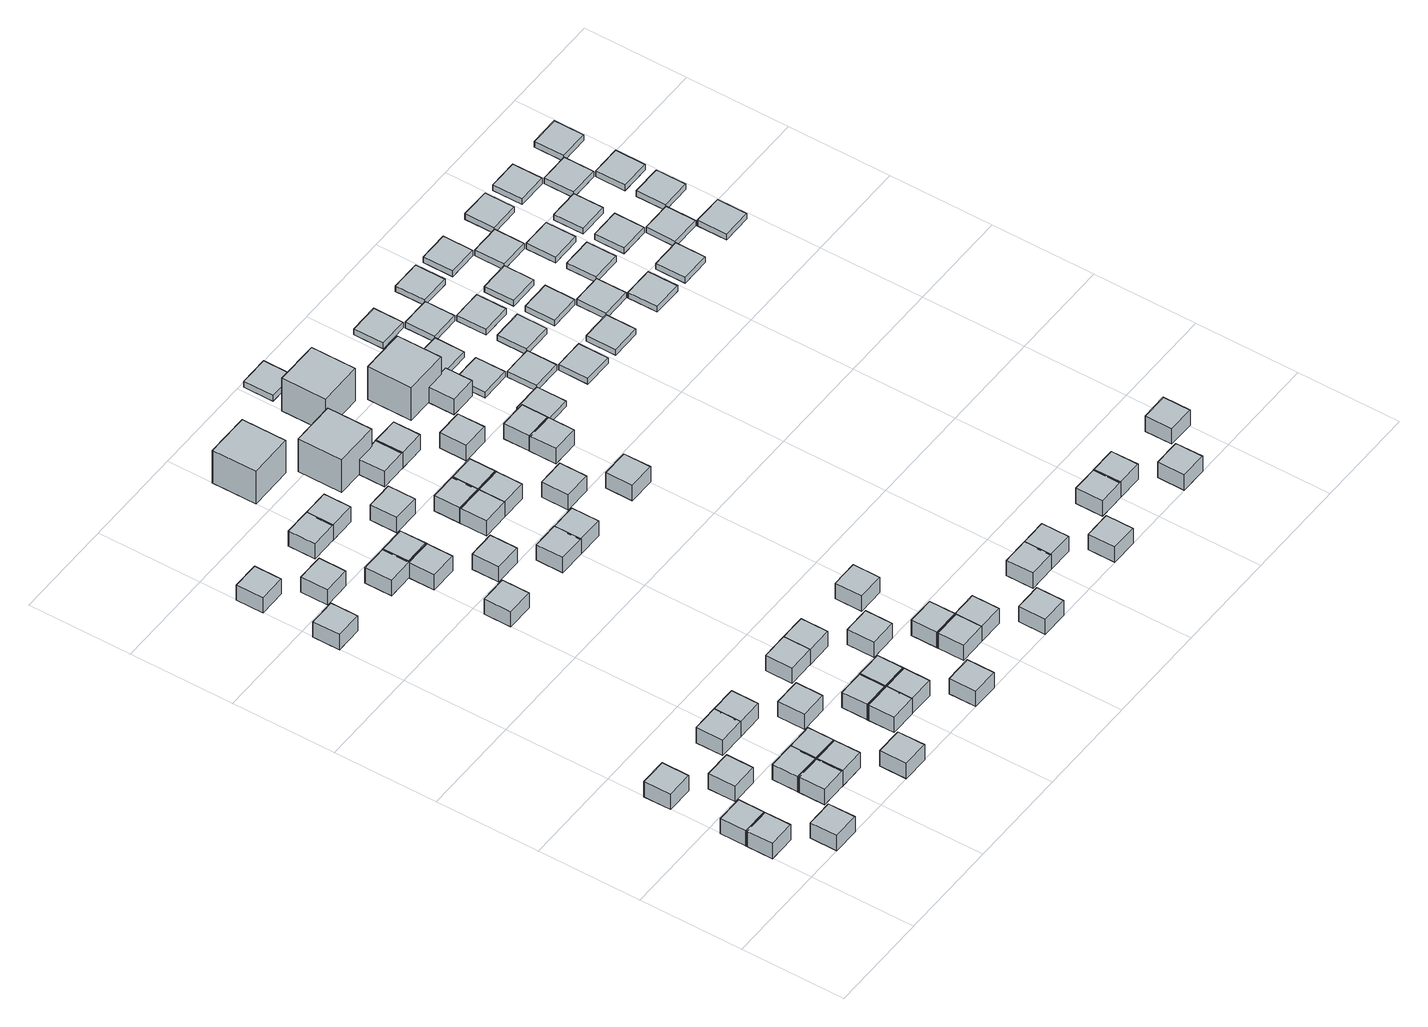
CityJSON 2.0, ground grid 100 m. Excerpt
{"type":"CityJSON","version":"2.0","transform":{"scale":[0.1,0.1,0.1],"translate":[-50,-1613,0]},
"CityObjects":{
"object1":{"type":"GenericCityObject","geometry":[{"type":"Solid","lod":"1","boundaries":[[[[0,1,2,3]],[[4,5,1,0]],[[5,6,2,1]],[[6,7,3,2]],[[7,4,0,3]],[[7,6,5,4]]]]}]},
"object2":{"type":"GenericCityObject","geometry":[{"type":"Solid","lod":"1","boundaries":[[[[8,9,10,11]],[[12,13,9,8]],[[13,14,10,9]],[[14,15,11,10]],[[15,12,8,11]],[[15,14,13,12]]]]}]},
"object3":{"type":"GenericCityObject","geometry":[{"type":"Solid","lod":"1","boundaries":[[[[16,17,18,19]],[[20,21,17,16]],[[21,22,18,17]],[[22,23,19,18]],[[23,20,16,19]],[[23,22,21,20]]]]}]},
"object4":{"type":"GenericCityObject","geometry":[{"type":"Solid","lod":"1","boundaries":[[[[24,25,26,27]],[[28,29,25,24]],[[29,30,26,25]],[[30,31,27,26]],[[31,28,24,27]],[[31,30,29,28]]]]}]},
"object5":{"type":"GenericCityObject","geometry":[{"type":"Solid","lod":"1","boundaries":[[[[32,33,34,35]],[[36,37,33,32]],[[37,38,34,33]],[[38,39,35,34]],[[39,36,32,35]],[[39,38,37,36]]]]}]},
"object6":{"type":"GenericCityObject","geometry":[{"type":"Solid","lod":"1","boundaries":[[[[40,41,42,43]],[[44,45,41,40]],[[45,46,42,41]],[[46,47,43,42]],[[47,44,40,43]],[[47,46,45,44]]]]}]},
"object7":{"type":"GenericCityObject","geometry":[{"type":"Solid","lod":"1","boundaries":[[[[48,49,50,51]],[[52,53,49,48]],[[53,54,50,49]],[[54,55,51,50]],[[55,52,48,51]],[[55,54,53,52]]]]}]},
"object8":{"type":"GenericCityObject","geometry":[{"type":"Solid","lod":"1","boundaries":[[[[56,57,58,59]],[[60,61,57,56]],[[61,62,58,57]],[[62,63,59,58]],[[63,60,56,59]],[[63,62,61,60]]]]}]},
"object9":{"type":"GenericCityObject","geometry":[{"type":"Solid","lod":"1","boundaries":[[[[64,65,66,67]],[[68,69,65,64]],[[69,70,66,65]],[[70,71,67,66]],[[71,68,64,67]],[[71,70,69,68]]]]}]},
"object10":{"type":"GenericCityObject","geometry":[{"type":"Solid","lod":"1","boundaries":[[[[72,73,74,75]],[[76,77,73,72]],[[77,78,74,73]],[[78,79,75,74]],[[79,76,72,75]],[[79,78,77,76]]]]}]},
"object11":{"type":"GenericCityObject","geometry":[{"type":"Solid","lod":"1","boundaries":[[[[80,81,82,83]],[[84,85,81,80]],[[85,86,82,81]],[[86,87,83,82]],[[87,84,80,83]],[[87,86,85,84]]]]}]},
"object12":{"type":"GenericCityObject","geometry":[{"type":"Solid","lod":"1","boundaries":[[[[88,89,90,91]],[[92,93,89,88]],[[93,94,90,89]],[[94,95,91,90]],[[95,92,88,91]],[[95,94,93,92]]]]}]},
"object13":{"type":"GenericCityObject","geometry":[{"type":"Solid","lod":"1","boundaries":[[[[96,97,98,99]],[[100,101,97,96]],[[101,102,98,97]],[[102,103,99,98]],[[103,100,96,99]],[[103,102,101,100]]]]}]},
"object14":{"type":"GenericCityObject","geometry":[{"type":"Solid","lod":"1","boundaries":[[[[104,105,106,107]],[[108,109,105,104]],[[109,110,106,105]],[[110,111,107,106]],[[111,108,104,107]],[[111,110,109,108]]]]}]},
"object15":{"type":"GenericCityObject","geometry":[{"type":"Solid","lod":"1","boundaries":[[[[112,113,114,115]],[[116,117,113,112]],[[117,118,114,113]],[[118,119,115,114]],[[119,116,112,115]],[[119,118,117,116]]]]}]},
"object16":{"type":"GenericCityObject","geometry":[{"type":"Solid","lod":"1","boundaries":[[[[120,121,122,123]],[[124,125,121,120]],[[125,126,122,121]],[[126,127,123,122]],[[127,124,120,123]],[[127,126,125,124]]]]}]},
"object17":{"type":"GenericCityObject","geometry":[{"type":"Solid","lod":"1","boundaries":[[[[128,129,130,131]],[[132,133,129,128]],[[133,134,130,129]],[[134,135,131,130]],[[135,132,128,131]],[[135,134,133,132]]]]}]},
"object18":{"type":"GenericCityObject","geometry":[{"type":"Solid","lod":"1","boundaries":[[[[136,137,138,139]],[[140,141,137,136]],[[141,142,138,137]],[[142,143,139,138]],[[143,140,136,139]],[[143,142,141,140]]]]}]},
"object19":{"type":"GenericCityObject","geometry":[{"type":"Solid","lod":"1","boundaries":[[[[144,145,146,147]],[[148,149,145,144]],[[149,150,146,145]],[[150,151,147,146]],[[151,148,144,147]],[[151,150,149,148]]]]}]},
"object20":{"type":"GenericCityObject","geometry":[{"type":"Solid","lod":"1","boundaries":[[[[152,153,154,155]],[[156,157,153,152]],[[157,158,154,153]],[[158,159,155,154]],[[159,156,152,155]],[[159,158,157,156]]]]}]},
"object21":{"type":"GenericCityObject","geometry":[{"type":"Solid","lod":"1","boundaries":[[[[160,161,162,163]],[[164,165,161,160]],[[165,166,162,161]],[[166,167,163,162]],[[167,164,160,163]],[[167,166,165,164]]]]}]},
"object22":{"type":"GenericCityObject","geometry":[{"type":"Solid","lod":"1","boundaries":[[[[168,169,170,171]],[[172,173,169,168]],[[173,174,170,169]],[[174,175,171,170]],[[175,172,168,171]],[[175,174,173,172]]]]}]},
"object23":{"type":"GenericCityObject","geometry":[{"type":"Solid","lod":"1","boundaries":[[[[176,177,178,179]],[[180,181,177,176]],[[181,182,178,177]],[[182,183,179,178]],[[183,180,176,179]],[[183,182,181,180]]]]}]},
"object24":{"type":"GenericCityObject","geometry":[{"type":"Solid","lod":"1","boundaries":[[[[184,185,186,187]],[[188,189,185,184]],[[189,190,186,185]],[[190,191,187,186]],[[191,188,184,187]],[[191,190,189,188]]]]}]},
"object25":{"type":"GenericCityObject","geometry":[{"type":"Solid","lod":"1","boundaries":[[[[192,193,194,195]],[[196,197,193,192]],[[197,198,194,193]],[[198,199,195,194]],[[199,196,192,195]],[[199,198,197,196]]]]}]},
"object26":{"type":"GenericCityObject","geometry":[{"type":"Solid","lod":"1","boundaries":[[[[200,201,202,203]],[[204,205,201,200]],[[205,206,202,201]],[[206,207,203,202]],[[207,204,200,203]],[[207,206,205,204]]]]}]},
"object27":{"type":"GenericCityObject","geometry":[{"type":"Solid","lod":"1","boundaries":[[[[208,209,210,211]],[[212,213,209,208]],[[213,214,210,209]],[[214,215,211,210]],[[215,212,208,211]],[[215,214,213,212]]]]}]},
"object28":{"type":"GenericCityObject","geometry":[{"type":"Solid","lod":"1","boundaries":[[[[216,217,218,219]],[[220,221,217,216]],[[221,222,218,217]],[[222,223,219,218]],[[223,220,216,219]],[[223,222,221,220]]]]}]},
"object29":{"type":"GenericCityObject","geometry":[{"type":"Solid","lod":"1","boundaries":[[[[224,225,226,227]],[[228,229,225,224]],[[229,230,226,225]],[[230,231,227,226]],[[231,228,224,227]],[[231,230,229,228]]]]}]},
"object30":{"type":"GenericCityObject","geometry":[{"type":"Solid","lod":"1","boundaries":[[[[232,233,234,235]],[[236,237,233,232]],[[237,238,234,233]],[[238,239,235,234]],[[239,236,232,235]],[[239,238,237,236]]]]}]},
"object31":{"type":"GenericCityObject","geometry":[{"type":"Solid","lod":"1","boundaries":[[[[240,241,242,243]],[[244,245,241,240]],[[245,246,242,241]],[[246,247,243,242]],[[247,244,240,243]],[[247,246,245,244]]]]}]},
"object32":{"type":"GenericCityObject","geometry":[{"type":"Solid","lod":"1","boundaries":[[[[248,249,250,251]],[[252,253,249,248]],[[253,254,250,249]],[[254,255,251,250]],[[255,252,248,251]],[[255,254,253,252]]]]}]},
"object33":{"type":"GenericCityObject","geometry":[{"type":"Solid","lod":"1","boundaries":[[[[256,257,258,259]],[[260,261,257,256]],[[261,262,258,257]],[[262,263,259,258]],[[263,260,256,259]],[[263,262,261,260]]]]}]},
"object34":{"type":"GenericCityObject","geometry":[{"type":"Solid","lod":"1","boundaries":[[[[264,265,266,267]],[[268,269,265,264]],[[269,270,266,265]],[[270,271,267,266]],[[271,268,264,267]],[[271,270,269,268]]]]}]},
"object35":{"type":"GenericCityObject","geometry":[{"type":"Solid","lod":"1","boundaries":[[[[272,273,274,275]],[[276,277,273,272]],[[277,278,274,273]],[[278,279,275,274]],[[279,276,272,275]],[[279,278,277,276]]]]}]},
"object36":{"type":"GenericCityObject","geometry":[{"type":"Solid","lod":"1","boundaries":[[[[280,281,282,283]],[[284,285,281,280]],[[285,286,282,281]],[[286,287,283,282]],[[287,284,280,283]],[[287,286,285,284]]]]}]},
"object37":{"type":"GenericCityObject","geometry":[{"type":"Solid","lod":"1","boundaries":[[[[288,289,290,291]],[[292,293,289,288]],[[293,294,290,289]],[[294,295,291,290]],[[295,292,288,291]],[[295,294,293,292]]]]}]},
"object38":{"type":"GenericCityObject","geometry":[{"type":"Solid","lod":"1","boundaries":[[[[296,297,298,299]],[[300,301,297,296]],[[301,302,298,297]],[[302,303,299,298]],[[303,300,296,299]],[[303,302,301,300]]]]}]},
"object39":{"type":"GenericCityObject","geometry":[{"type":"Solid","lod":"1","boundaries":[[[[304,305,306,307]],[[308,309,305,304]],[[309,310,306,305]],[[310,311,307,306]],[[311,308,304,307]],[[311,310,309,308]]]]}]},
"object40":{"type":"GenericCityObject","geometry":[{"type":"Solid","lod":"1","boundaries":[[[[312,313,314,315]],[[316,317,313,312]],[[317,318,314,313]],[[318,319,315,314]],[[319,316,312,315]],[[319,318,317,316]]]]}]},
"object41":{"type":"GenericCityObject","geometry":[{"type":"Solid","lod":"1","boundaries":[[[[320,321,322,323]],[[324,325,321,320]],[[325,326,322,321]],[[326,327,323,322]],[[327,324,320,323]],[[327,326,325,324]]]]}]},
"object42":{"type":"GenericCityObject","geometry":[{"type":"Solid","lod":"1","boundaries":[[[[328,329,330,331]],[[332,333,329,328]],[[333,334,330,329]],[[334,335,331,330]],[[335,332,328,331]],[[335,334,333,332]]]]}]},
"object43":{"type":"GenericCityObject","geometry":[{"type":"Solid","lod":"1","boundaries":[[[[336,337,338,339]],[[340,341,337,336]],[[341,342,338,337]],[[342,343,339,338]],[[343,340,336,339]],[[343,342,341,340]]]]}]},
"object44":{"type":"GenericCityObject","geometry":[{"type":"Solid","lod":"1","boundaries":[[[[344,345,346,347]],[[348,349,345,344]],[[349,350,346,345]],[[350,351,347,346]],[[351,348,344,347]],[[351,350,349,348]]]]}]},
"object45":{"type":"GenericCityObject","geometry":[{"type":"Solid","lod":"1","boundaries":[[[[352,353,354,355]],[[356,357,353,352]],[[357,358,354,353]],[[358,359,355,354]],[[359,356,352,355]],[[359,358,357,356]]]]}]},
"object46":{"type":"GenericCityObject","geometry":[{"type":"Solid","lod":"1","boundaries":[[[[360,361,362,363]],[[364,365,361,360]],[[365,366,362,361]],[[366,367,363,362]],[[367,364,360,363]],[[367,366,365,364]]]]}]},
"object47":{"type":"GenericCityObject","geometry":[{"type":"Solid","lod":"1","boundaries":[[[[368,369,370,371]],[[372,373,369,368]],[[373,374,370,369]],[[374,375,371,370]],[[375,372,368,371]],[[375,374,373,372]]]]}]},
"object48":{"type":"GenericCityObject","geometry":[{"type":"Solid","lod":"1","boundaries":[[[[376,377,378,379]],[[380,381,377,376]],[[381,382,378,377]],[[382,383,379,378]],[[383,380,376,379]],[[383,382,381,380]]]]}]},
"object49":{"type":"GenericCityObject","geometry":[{"type":"Solid","lod":"1","boundaries":[[[[384,385,386,387]],[[388,389,385,384]],[[389,390,386,385]],[[390,391,387,386]],[[391,388,384,387]],[[391,390,389,388]]]]}]},
"object50":{"type":"GenericCityObject","geometry":[{"type":"Solid","lod":"1","boundaries":[[[[392,393,394,395]],[[396,397,393,392]],[[397,398,394,393]],[[398,399,395,394]],[[399,396,392,395]],[[399,398,397,396]]]]}]},
"object51":{"type":"GenericCityObject","geometry":[{"type":"Solid","lod":"1","boundaries":[[[[400,401,402,403]],[[404,405,401,400]],[[405,406,402,401]],[[406,407,403,402]],[[407,404,400,403]],[[407,406,405,404]]]]}]},
"object52":{"type":"GenericCityObject","geometry":[{"type":"Solid","lod":"1","boundaries":[[[[408,409,410,411]],[[412,413,409,408]],[[413,414,410,409]],[[414,415,411,410]],[[415,412,408,411]],[[415,414,413,412]]]]}]},
"object53":{"type":"GenericCityObject","geometry":[{"type":"Solid","lod":"1","boundaries":[[[[416,417,418,419]],[[420,421,417,416]],[[421,422,418,417]],[[422,423,419,418]],[[423,420,416,419]],[[423,422,421,420]]]]}]},
"object54":{"type":"GenericCityObject","geometry":[{"type":"Solid","lod":"1","boundaries":[[[[424,425,426,427]],[[428,429,425,424]],[[429,430,426,425]],[[430,431,427,426]],[[431,428,424,427]],[[431,430,429,428]]]]}]},
"object55":{"type":"GenericCityObject","geometry":[{"type":"Solid","lod":"1","boundaries":[[[[432,433,434,435]],[[436,437,433,432]],[[437,438,434,433]],[[438,439,435,434]],[[439,436,432,435]],[[439,438,437,436]]]]}]},
"object56":{"type":"GenericCityObject","geometry":[{"type":"Solid","lod":"1","boundaries":[[[[440,441,442,443]],[[444,445,441,440]],[[445,446,442,441]],[[446,447,443,442]],[[447,444,440,443]],[[447,446,445,444]]]]}]},
"object57":{"type":"GenericCityObject","geometry":[{"type":"Solid","lod":"1","boundaries":[[[[448,449,450,451]],[[452,453,449,448]],[[453,454,450,449]],[[454,455,451,450]],[[455,452,448,451]],[[455,454,453,452]]]]}]},
"object58":{"type":"GenericCityObject","geometry":[{"type":"Solid","lod":"1","boundaries":[[[[456,457,458,459]],[[460,461,457,456]],[[461,462,458,457]],[[462,463,459,458]],[[463,460,456,459]],[[463,462,461,460]]]]}]},
"object59":{"type":"GenericCityObject","geometry":[{"type":"Solid","lod":"1","boundaries":[[[[464,465,466,467]],[[468,469,465,464]],[[469,470,466,465]],[[470,471,467,466]],[[471,468,464,467]],[[471,470,469,468]]]]}]},
"object60":{"type":"GenericCityObject","geometry":[{"type":"Solid","lod":"1","boundaries":[[[[472,473,474,475]],[[476,477,473,472]],[[477,478,474,473]],[[478,479,475,474]],[[479,476,472,475]],[[479,478,477,476]]]]}]},
"object61":{"type":"GenericCityObject","geometry":[{"type":"Solid","lod":"1","boundaries":[[[[480,481,482,483]],[[484,485,481,480]],[[485,486,482,481]],[[486,487,483,482]],[[487,484,480,483]],[[487,486,485,484]]]]}]},
"object62":{"type":"GenericCityObject","geometry":[{"type":"Solid","lod":"1","boundaries":[[[[488,489,490,491]],[[492,493,489,488]],[[493,494,490,489]],[[494,495,491,490]],[[495,492,488,491]],[[495,494,493,492]]]]}]},
"object63":{"type":"GenericCityObject","geometry":[{"type":"Solid","lod":"1","boundaries":[[[[496,497,498,499]],[[500,501,497,496]],[[501,502,498,497]],[[502,503,499,498]],[[503,500,496,499]],[[503,502,501,500]]]]}]},
"object64":{"type":"GenericCityObject","geometry":[{"type":"Solid","lod":"1","boundaries":[[[[504,505,506,507]],[[508,509,505,504]],[[509,510,506,505]],[[510,511,507,506]],[[511,508,504,507]],[[511,510,509,508]]]]}]},
"object65":{"type":"GenericCityObject","geometry":[{"type":"Solid","lod":"1","boundaries":[[[[512,513,514,515]],[[516,517,513,512]],[[517,518,514,513]],[[518,519,515,514]],[[519,516,512,515]],[[519,518,517,516]]]]}]},
"object66":{"type":"GenericCityObject","geometry":[{"type":"Solid","lod":"1","boundaries":[[[[520,521,522,523]],[[524,525,521,520]],[[525,526,522,521]],[[526,527,523,522]],[[527,524,520,523]],[[527,526,525,524]]]]}]},
"object67":{"type":"GenericCityObject","geometry":[{"type":"Solid","lod":"1","boundaries":[[[[528,529,530,531]],[[532,533,529,528]],[[533,534,530,529]],[[534,535,531,530]],[[535,532,528,531]],[[535,534,533,532]]]]}]},
"object68":{"type":"GenericCityObject","geometry":[{"type":"Solid","lod":"1","boundaries":[[[[536,537,538,539]],[[540,541,537,536]],[[541,542,538,537]],[[542,543,539,538]],[[543,540,536,539]],[[543,542,541,540]]]]}]},
"object69":{"type":"GenericCityObject","geometry":[{"type":"Solid","lod":"1","boundaries":[[[[544,545,546,547]],[[548,549,545,544]],[[549,550,546,545]],[[550,551,547,546]],[[551,548,544,547]],[[551,550,549,548]]]]}]},
"object70":{"type":"GenericCityObject","geometry":[{"type":"Solid","lod":"1","boundaries":[[[[552,553,554,555]],[[556,557,553,552]],[[557,558,554,553]],[[558,559,555,554]],[[559,556,552,555]],[[559,558,557,556]]]]}]},
"object71":{"type":"GenericCityObject","geometry":[{"type":"Solid","lod":"1","boundaries":[[[[560,561,562,563]],[[564,565,561,560]],[[565,566,562,561]],[[566,567,563,562]],[[567,564,560,563]],[[567,566,565,564]]]]}]},
"object72":{"type":"GenericCityObject","geometry":[{"type":"Solid","lod":"1","boundaries":[[[[568,569,570,571]],[[572,573,569,568]],[[573,574,570,569]],[[574,575,571,570]],[[575,572,568,571]],[[575,574,573,572]]]]}]},
"object73":{"type":"GenericCityObject","geometry":[{"type":"Solid","lod":"1","boundaries":[[[[576,577,578,579]],[[580,581,577,576]],[[581,582,578,577]],[[582,583,579,578]],[[583,580,576,579]],[[583,582,581,580]]]]}]},
"object74":{"type":"GenericCityObject","geometry":[{"type":"Solid","lod":"1","boundaries":[[[[584,585,586,587]],[[588,589,585,584]],[[589,590,586,585]],[[590,591,587,586]],[[591,588,584,587]],[[591,590,589,588]]]]}]},
"object75":{"type":"GenericCityObject","geometry":[{"type":"Solid","lod":"1","boundaries":[[[[592,593,594,595]],[[596,597,593,592]],[[597,598,594,593]],[[598,599,595,594]],[[599,596,592,595]],[[599,598,597,596]]]]}]},
"object76":{"type":"GenericCityObject","geometry":[{"type":"Solid","lod":"1","boundaries":[[[[600,601,602,603]],[[604,605,601,600]],[[605,606,602,601]],[[606,607,603,602]],[[607,604,600,603]],[[607,606,605,604]]]]}]},
"object77":{"type":"GenericCityObject","geometry":[{"type":"Solid","lod":"1","boundaries":[[[[608,609,610,611]],[[612,613,609,608]],[[613,614,610,609]],[[614,615,611,610]],[[615,612,608,611]],[[615,614,613,612]]]]}]},
"object78":{"type":"GenericCityObject","geometry":[{"type":"Solid","lod":"1","boundaries":[[[[616,617,618,619]],[[620,621,617,616]],[[621,622,618,617]],[[622,623,619,618]],[[623,620,616,619]],[[623,622,621,620]]]]}]},
"object79":{"type":"GenericCityObject","geometry":[{"type":"Solid","lod":"1","boundaries":[[[[624,625,626,627]],[[628,629,625,624]],[[629,630,626,625]],[[630,631,627,626]],[[631,628,624,627]],[[631,630,629,628]]]]}]},
"object80":{"type":"GenericCityObject","geometry":[{"type":"Solid","lod":"1","boundaries":[[[[632,633,634,635]],[[636,637,633,632]],[[637,638,634,633]],[[638,639,635,634]],[[639,636,632,635]],[[639,638,637,636]]]]}]},
"object81":{"type":"GenericCityObject","geometry":[{"type":"Solid","lod":"1","boundaries":[[[[640,641,642,643]],[[644,645,641,640]],[[645,646,642,641]],[[646,647,643,642]],[[647,644,640,643]],[[647,646,645,644]]]]}]},
"object82":{"type":"GenericCityObject","geometry":[{"type":"Solid","lod":"1","boundaries":[[[[648,649,650,651]],[[652,653,649,648]],[[653,654,650,649]],[[654,655,651,650]],[[655,652,648,651]],[[655,654,653,652]]]]}]},
"object83":{"type":"GenericCityObject","geometry":[{"type":"Solid","lod":"1","boundaries":[[[[656,657,658,659]],[[660,661,657,656]],[[661,662,658,657]],[[662,663,659,658]],[[663,660,656,659]],[[663,662,661,660]]]]}]},
"object84":{"type":"GenericCityObject","geometry":[{"type":"Solid","lod":"1","boundaries":[[[[664,665,666,667]],[[668,669,665,664]],[[669,670,666,665]],[[670,671,667,666]],[[671,668,664,667]],[[671,670,669,668]]]]}]},
"object85":{"type":"GenericCityObject","geometry":[{"type":"Solid","lod":"1","boundaries":[[[[672,673,674,675]],[[676,677,673,672]],[[677,678,674,673]],[[678,679,675,674]],[[679,676,672,675]],[[679,678,677,676]]]]}]},
"object86":{"type":"GenericCityObject","geometry":[{"type":"Solid","lod":"1","boundaries":[[[[680,681,682,683]],[[684,685,681,680]],[[685,686,682,681]],[[686,687,683,682]],[[687,684,680,683]],[[687,686,685,684]]]]}]},
"object87":{"type":"GenericCityObject","geometry":[{"type":"Solid","lod":"1","boundaries":[[[[688,689,690,691]],[[692,693,689,688]],[[693,694,690,689]],[[694,695,691,690]],[[695,692,688,691]],[[695,694,693,692]]]]}]},
"object88":{"type":"GenericCityObject","geometry":[{"type":"Solid","lod":"1","boundaries":[[[[696,697,698,699]],[[700,701,697,696]],[[701,702,698,697]],[[702,703,699,698]],[[703,700,696,699]],[[703,702,701,700]]]]}]},
"object89":{"type":"GenericCityObject","geometry":[{"type":"Solid","lod":"1","boundaries":[[[[704,705,706,707]],[[708,709,705,704]],[[709,710,706,705]],[[710,711,707,706]],[[711,708,704,707]],[[711,710,709,708]]]]}]},
"object90":{"type":"GenericCityObject","geometry":[{"type":"Solid","lod":"1","boundaries":[[[[712,713,714,715]],[[716,717,713,712]],[[717,718,714,713]],[[718,719,715,714]],[[719,716,712,715]],[[719,718,717,716]]]]}]},
"object91":{"type":"GenericCityObject","geometry":[{"type":"Solid","lod":"1","boundaries":[[[[720,721,722,723]],[[724,725,721,720]],[[725,726,722,721]],[[726,727,723,722]],[[727,724,720,723]],[[727,726,725,724]]]]}]},
"object92":{"type":"GenericCityObject","geometry":[{"type":"Solid","lod":"1","boundaries":[[[[728,729,730,731]],[[732,733,729,728]],[[733,734,730,729]],[[734,735,731,730]],[[735,732,728,731]],[[735,734,733,732]]]]}]},
"object93":{"type":"GenericCityObject","geometry":[{"type":"Solid","lod":"1","boundaries":[[[[736,737,738,739]],[[740,741,737,736]],[[741,742,738,737]],[[742,743,739,738]],[[743,740,736,739]],[[743,742,741,740]]]]}]}
},
"vertices":[
[0,380,0],[262,380,0],[262,642,0],[0,642,0],[0,380,175],[262,380,175],[262,642,175],[0,642,175],
[0,630,0],[262,630,0],[262,892,0],[0,892,0],[0,630,175],[262,630,175],[262,892,175],[0,892,175],
[370,0,0],[632,0,0],[632,262,0],[370,262,0],[370,0,175],[632,0,175],[632,262,175],[370,262,175],
[0,1380,0],[262,1380,0],[262,1642,0],[0,1642,0],[0,1380,175],[262,1380,175],[262,1642,175],[0,1642,175],
[370,1000,0],[632,1000,0],[632,1262,0],[370,1262,0],[370,1000,175],[632,1000,175],[632,1262,175],[370,1262,175],
[750,380,0],[1012,380,0],[1012,642,0],[750,642,0],[750,380,175],[1012,380,175],[1012,642,175],[750,642,175],
[750,630,0],[1012,630,0],[1012,892,0],[750,892,0],[750,630,175],[1012,630,175],[1012,892,175],[750,892,175],
[1000,380,0],[1262,380,0],[1262,642,0],[1000,642,0],[1000,380,175],[1262,380,175],[1262,642,175],[1000,642,175],
[750,1380,0],[1012,1380,0],[1012,1642,0],[750,1642,0],[750,1380,175],[1012,1380,175],[1012,1642,175],[750,1642,175],
[1000,630,0],[1262,630,0],[1262,892,0],[1000,892,0],[1000,630,175],[1262,630,175],[1262,892,175],[1000,892,175],
[1370,0,0],[1632,0,0],[1632,262,0],[1370,262,0],[1370,0,175],[1632,0,175],[1632,262,175],[1370,262,175],
[0,4630,0],[262,4630,0],[262,4892,0],[0,4892,0],[0,4630,175],[262,4630,175],[262,4892,175],[0,4892,175],
[1000,1380,0],[1262,1380,0],[1262,1642,0],[1000,1642,0],[1000,1380,175],[1262,1380,175],[1262,1642,175],[1000,1642,175],
[0,5380,0],[262,5380,0],[262,5642,0],[0,5642,0],[0,5380,175],[262,5380,175],[262,5642,175],[0,5642,175],
[1370,1000,0],[1632,1000,0],[1632,1262,0],[1370,1262,0],[1370,1000,175],[1632,1000,175],[1632,1262,175],[1370,1262,175],
[1750,380,0],[2012,380,0],[2012,642,0],[1750,642,0],[1750,380,175],[2012,380,175],[2012,642,175],[1750,642,175],
[370,5000,0],[632,5000,0],[632,5262,0],[370,5262,0],[370,5000,175],[632,5000,175],[632,5262,175],[370,5262,175],
[1750,630,0],[2012,630,0],[2012,892,0],[1750,892,0],[1750,630,175],[2012,630,175],[2012,892,175],[1750,892,175],
[1000,3630,0],[1262,3630,0],[1262,3892,0],[1000,3892,0],[1000,3630,175],[1262,3630,175],[1262,3892,175],[1000,3892,175],
[2000,380,0],[2262,380,0],[2262,642,0],[2000,642,0],[2000,380,175],[2262,380,175],[2262,642,175],[2000,642,175],
[750,4630,0],[1012,4630,0],[1012,4892,0],[750,4892,0],[750,4630,175],[1012,4630,175],[1012,4892,175],[750,4892,175],
[1750,1380,0],[2012,1380,0],[2012,1642,0],[1750,1642,0],[1750,1380,175],[2012,1380,175],[2012,1642,175],[1750,1642,175],
[2000,630,0],[2262,630,0],[2262,892,0],[2000,892,0],[2000,630,175],[2262,630,175],[2262,892,175],[2000,892,175],
[1000,4380,0],[1262,4380,0],[1262,4642,0],[1000,4642,0],[1000,4380,175],[1262,4380,175],[1262,4642,175],[1000,4642,175],
[750,5380,0],[1012,5380,0],[1012,5642,0],[750,5642,0],[750,5380,175],[1012,5380,175],[1012,5642,175],[750,5642,175],
[2370,0,0],[2632,0,0],[2632,262,0],[2370,262,0],[2370,0,175],[2632,0,175],[2632,262,175],[2370,262,175],
[1000,4630,0],[1262,4630,0],[1262,4892,0],[1000,4892,0],[1000,4630,175],[1262,4630,175],[1262,4892,175],[1000,4892,175],
[2000,1380,0],[2262,1380,0],[2262,1642,0],[2000,1642,0],[2000,1380,175],[2262,1380,175],[2262,1642,175],[2000,1642,175],
[1370,4000,0],[1632,4000,0],[1632,4262,0],[1370,4262,0],[1370,4000,175],[1632,4000,175],[1632,4262,175],[1370,4262,175],
[1000,5380,0],[1262,5380,0],[1262,5642,0],[1000,5642,0],[1000,5380,175],[1262,5380,175],[1262,5642,175],[1000,5642,175],
[2370,1000,0],[2632,1000,0],[2632,1262,0],[2370,1262,0],[2370,1000,175],[2632,1000,175],[2632,1262,175],[2370,1262,175],
[1750,3630,0],[2012,3630,0],[2012,3892,0],[1750,3892,0],[1750,3630,175],[2012,3630,175],[2012,3892,175],[1750,3892,175],
[2750,380,0],[3012,380,0],[3012,642,0],[2750,642,0],[2750,380,175],[3012,380,175],[3012,642,175],[2750,642,175],
[1370,5000,0],[1632,5000,0],[1632,5262,0],[1370,5262,0],[1370,5000,175],[1632,5000,175],[1632,5262,175],[1370,5262,175],
[2750,630,0],[3012,630,0],[3012,892,0],[2750,892,0],[2750,630,175],[3012,630,175],[3012,892,175],[2750,892,175],
[1000,6130,0],[1429,6130,0],[1429,6559,0],[1000,6559,0],[1000,6130,375],[1429,6130,375],[1429,6559,375],[1000,6559,375],
[1750,4380,0],[2012,4380,0],[2012,4642,0],[1750,4642,0],[1750,4380,175],[2012,4380,175],[2012,4642,175],[1750,4642,175],
[2000,3630,0],[2262,3630,0],[2262,3892,0],[2000,3892,0],[2000,3630,175],[2262,3630,175],[2262,3892,175],[2000,3892,175],
[3000,380,0],[3262,380,0],[3262,642,0],[3000,642,0],[3000,380,175],[3262,380,175],[3262,642,175],[3000,642,175],
[1750,4630,0],[2012,4630,0],[2012,4892,0],[1750,4892,0],[1750,4630,175],[2012,4630,175],[2012,4892,175],[1750,4892,175],
[2750,1380,0],[3012,1380,0],[3012,1642,0],[2750,1642,0],[2750,1380,175],[3012,1380,175],[3012,1642,175],[2750,1642,175],
[1500,5630,0],[1929,5630,0],[1929,6059,0],[1500,6059,0],[1500,5630,375],[1929,5630,375],[1929,6059,375],[1500,6059,375],
[2000,4380,0],[2262,4380,0],[2262,4642,0],[2000,4642,0],[2000,4380,175],[2262,4380,175],[2262,4642,175],[2000,4642,175],
[1750,5380,0],[2012,5380,0],[2012,5642,0],[1750,5642,0],[1750,5380,175],[2012,5380,175],[2012,5642,175],[1750,5642,175],
[3370,0,0],[3632,0,0],[3632,262,0],[3370,262,0],[3370,0,175],[3632,0,175],[3632,262,175],[3370,262,175],
[2000,4630,0],[2262,4630,0],[2262,4892,0],[2000,4892,0],[2000,4630,175],[2262,4630,175],[2262,4892,175],[2000,4892,175],
[2370,4000,0],[2632,4000,0],[2632,4262,0],[2370,4262,0],[2370,4000,175],[2632,4000,175],[2632,4262,175],[2370,4262,175],
[2000,5380,0],[2262,5380,0],[2262,5642,0],[2000,5642,0],[2000,5380,175],[2262,5380,175],[2262,5642,175],[2000,5642,175],
[2750,3630,0],[3012,3630,0],[3012,3892,0],[2750,3892,0],[2750,3630,175],[3012,3630,175],[3012,3892,175],[2750,3892,175],
[3750,380,0],[4012,380,0],[4012,642,0],[3750,642,0],[3750,380,175],[4012,380,175],[4012,642,175],[3750,642,175],
[2370,5000,0],[2632,5000,0],[2632,5262,0],[2370,5262,0],[2370,5000,175],[2632,5000,175],[2632,5262,175],[2370,5262,175],
[2000,6130,0],[2429,6130,0],[2429,6559,0],[2000,6559,0],[2000,6130,375],[2429,6130,375],[2429,6559,375],[2000,6559,375],
[2750,4380,0],[3012,4380,0],[3012,4642,0],[2750,4642,0],[2750,4380,175],[3012,4380,175],[3012,4642,175],[2750,4642,175],
[2050,6680,0],[2339,6680,0],[2339,6969,0],[2050,6969,0],[2050,6680,65],[2339,6680,65],[2339,6969,65],[2050,6969,65],
[4000,380,0],[4262,380,0],[4262,642,0],[4000,642,0],[4000,380,175],[4262,380,175],[4262,642,175],[4000,642,175],
[2750,4630,0],[3012,4630,0],[3012,4892,0],[2750,4892,0],[2750,4630,175],[3012,4630,175],[3012,4892,175],[2750,4892,175],
[2500,5630,0],[2929,5630,0],[2929,6059,0],[2500,6059,0],[2500,5630,375],[2929,5630,375],[2929,6059,375],[2500,6059,375],
[2750,5380,0],[3012,5380,0],[3012,5642,0],[2750,5642,0],[2750,5380,175],[3012,5380,175],[3012,5642,175],[2750,5642,175],
[4370,0,0],[4632,0,0],[4632,262,0],[4370,262,0],[4370,0,175],[4632,0,175],[4632,262,175],[4370,262,175],
[3050,4680,0],[3339,4680,0],[3339,4969,0],[3050,4969,0],[3050,4680,65],[3339,4680,65],[3339,4969,65],[3050,4969,65],
[3050,5280,0],[3339,5280,0],[3339,5569,0],[3050,5569,0],[3050,5280,65],[3339,5280,65],[3339,5569,65],[3050,5569,65],
[3050,5680,0],[3339,5680,0],[3339,5969,0],[3050,5969,0],[3050,5680,65],[3339,5680,65],[3339,5969,65],[3050,5969,65],
[3350,4980,0],[3639,4980,0],[3639,5269,0],[3350,5269,0],[3350,4980,65],[3639,4980,65],[3639,5269,65],[3350,5269,65],
[4750,380,0],[5012,380,0],[5012,642,0],[4750,642,0],[4750,380,175],[5012,380,175],[5012,642,175],[4750,642,175],
[3050,6280,0],[3339,6280,0],[3339,6569,0],[3050,6569,0],[3050,6280,65],[3339,6280,65],[3339,6569,65],[3050,6569,65],
[3650,4680,0],[3939,4680,0],[3939,4969,0],[3650,4969,0],[3650,4680,65],[3939,4680,65],[3939,4969,65],[3650,4969,65],
[5000,380,0],[5262,380,0],[5262,642,0],[5000,642,0],[5000,380,175],[5262,380,175],[5262,642,175],[5000,642,175],
[3350,5980,0],[3639,5980,0],[3639,6269,0],[3350,6269,0],[3350,5980,65],[3639,5980,65],[3639,6269,65],[3350,6269,65],
[3650,5280,0],[3939,5280,0],[3939,5569,0],[3650,5569,0],[3650,5280,65],[3939,5280,65],[3939,5569,65],[3650,5569,65],
[5370,0,0],[5632,0,0],[5632,262,0],[5370,262,0],[5370,0,175],[5632,0,175],[5632,262,175],[5370,262,175],
[3650,5680,0],[3939,5680,0],[3939,5969,0],[3650,5969,0],[3650,5680,65],[3939,5680,65],[3939,5969,65],[3650,5969,65],
[4050,4680,0],[4339,4680,0],[4339,4969,0],[4050,4969,0],[4050,4680,65],[4339,4680,65],[4339,4969,65],[4050,4969,65],
[3650,6280,0],[3939,6280,0],[3939,6569,0],[3650,6569,0],[3650,6280,65],[3939,6280,65],[3939,6569,65],[3650,6569,65],
[4050,5280,0],[4339,5280,0],[4339,5569,0],[4050,5569,0],[4050,5280,65],[4339,5280,65],[4339,5569,65],[4050,5569,65],
[4050,5680,0],[4339,5680,0],[4339,5969,0],[4050,5969,0],[4050,5680,65],[4339,5680,65],[4339,5969,65],[4050,5969,65],
[4350,4980,0],[4639,4980,0],[4639,5269,0],[4350,5269,0],[4350,4980,65],[4639,4980,65],[4639,5269,65],[4350,5269,65],
[5750,380,0],[6012,380,0],[6012,642,0],[5750,642,0],[5750,380,175],[6012,380,175],[6012,642,175],[5750,642,175],
[4050,6280,0],[4339,6280,0],[4339,6569,0],[4050,6569,0],[4050,6280,65],[4339,6280,65],[4339,6569,65],[4050,6569,65],
[4650,4680,0],[4939,4680,0],[4939,4969,0],[4650,4969,0],[4650,4680,65],[4939,4680,65],[4939,4969,65],[4650,4969,65],
[4350,5980,0],[4639,5980,0],[4639,6269,0],[4350,6269,0],[4350,5980,65],[4639,5980,65],[4639,6269,65],[4350,6269,65],
[4650,5280,0],[4939,5280,0],[4939,5569,0],[4650,5569,0],[4650,5280,65],[4939,5280,65],[4939,5569,65],[4650,5569,65],
[4650,5680,0],[4939,5680,0],[4939,5969,0],[4650,5969,0],[4650,5680,65],[4939,5680,65],[4939,5969,65],[4650,5969,65],
[5050,4680,0],[5339,4680,0],[5339,4969,0],[5050,4969,0],[5050,4680,65],[5339,4680,65],[5339,4969,65],[5050,4969,65],
[4650,6280,0],[4939,6280,0],[4939,6569,0],[4650,6569,0],[4650,6280,65],[4939,6280,65],[4939,6569,65],[4650,6569,65],
[5050,5280,0],[5339,5280,0],[5339,5569,0],[5050,5569,0],[5050,5280,65],[5339,5280,65],[5339,5569,65],[5050,5569,65],
[5050,5680,0],[5339,5680,0],[5339,5969,0],[5050,5969,0],[5050,5680,65],[5339,5680,65],[5339,5969,65],[5050,5969,65],
[5350,4980,0],[5639,4980,0],[5639,5269,0],[5350,5269,0],[5350,4980,65],[5639,4980,65],[5639,5269,65],[5350,5269,65],
[5050,6280,0],[5339,6280,0],[5339,6569,0],[5050,6569,0],[5050,6280,65],[5339,6280,65],[5339,6569,65],[5050,6569,65],
[5650,4680,0],[5939,4680,0],[5939,4969,0],[5650,4969,0],[5650,4680,65],[5939,4680,65],[5939,4969,65],[5650,4969,65],
[5350,5980,0],[5639,5980,0],[5639,6269,0],[5350,6269,0],[5350,5980,65],[5639,5980,65],[5639,6269,65],[5350,6269,65],
[5650,5280,0],[5939,5280,0],[5939,5569,0],[5650,5569,0],[5650,5280,65],[5939,5280,65],[5939,5569,65],[5650,5569,65],
[5650,5680,0],[5939,5680,0],[5939,5969,0],[5650,5969,0],[5650,5680,65],[5939,5680,65],[5939,5969,65],[5650,5969,65],
[5650,6280,0],[5939,6280,0],[5939,6569,0],[5650,6569,0],[5650,6280,65],[5939,6280,65],[5939,6569,65],[5650,6569,65]
]}
